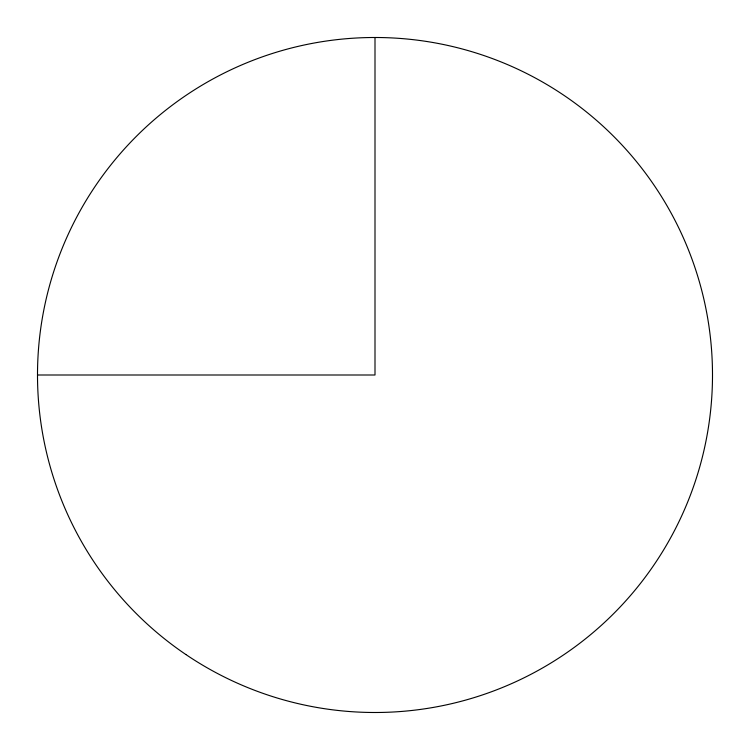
<?xml version="1.0" encoding="UTF-8"?>
<svg xmlns="http://www.w3.org/2000/svg" width="750" height="750" viewBox="0 0 750 750"><rect width="100%" height="100%" fill="white"/><g stroke="black" fill="none" stroke-linecap="round" stroke-linejoin="round"><path stroke-width="1.12" d="M37.5 375L375 375L375 37.5M185.831 654.497A337.5 337.5 0 0 0 711.638 399.075A337.5 337.5 0 0 0 227.531 71.419A337.5 337.5 0 0 0 185.831 654.497"/></g></svg>
